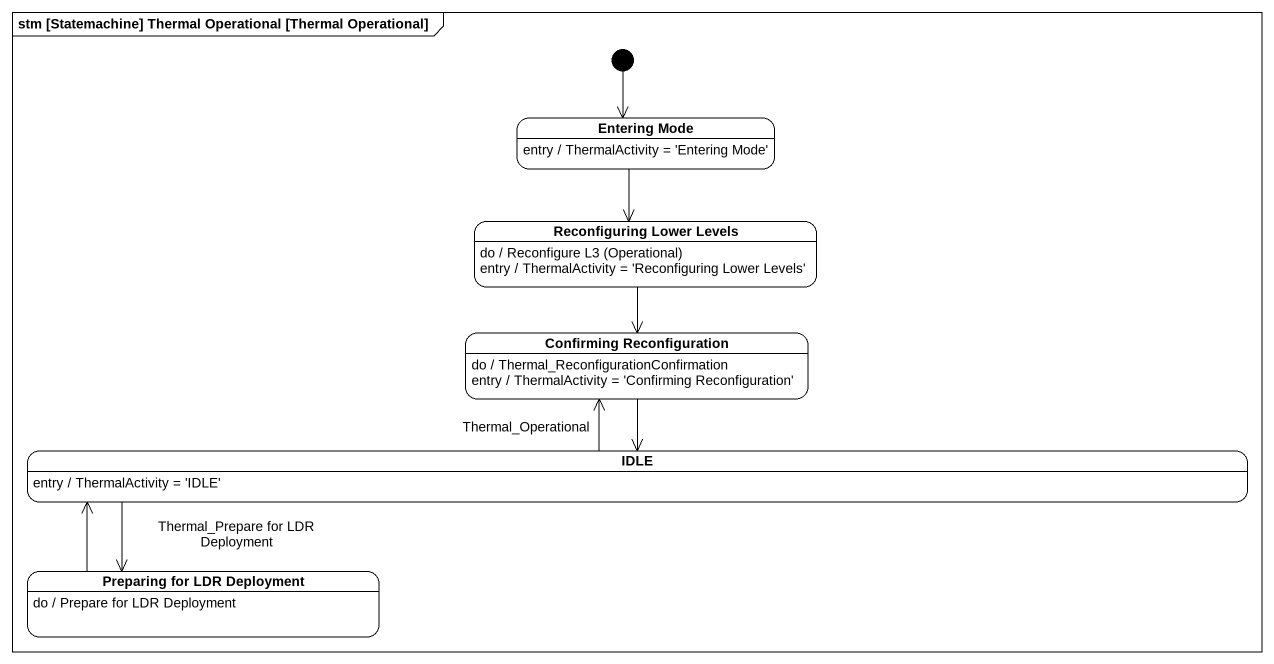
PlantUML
@startuml
mainframe stm [Statemachine] Thermal Operational [Thermal Operational]
hide empty description
state "Entering Mode" as Entering_Mode
Entering_Mode : entry / ThermalActivity = 'Entering Mode'
state "Reconfiguring Lower Levels" as Reconfiguring_Lower_Levels
Reconfiguring_Lower_Levels : do / Reconfigure L3 (Operational)
Reconfiguring_Lower_Levels : entry / ThermalActivity = 'Reconfiguring Lower Levels'
state "Confirming Reconfiguration" as Confirming_Reconfiguration
Confirming_Reconfiguration : do / Thermal_ReconfigurationConfirmation
Confirming_Reconfiguration : entry / ThermalActivity = 'Confirming Reconfiguration'
state IDLE
IDLE : entry / ThermalActivity = 'IDLE'
state "Preparing for LDR Deployment" as Preparing_for_LDR_Deployment
Preparing_for_LDR_Deployment : do / Prepare for LDR Deployment
[*] --> Entering_Mode
Entering_Mode --> Reconfiguring_Lower_Levels
Reconfiguring_Lower_Levels --> Confirming_Reconfiguration
Confirming_Reconfiguration --> IDLE
IDLE -up-> Confirming_Reconfiguration : Thermal_Operational
IDLE -left-> Preparing_for_LDR_Deployment : Thermal_Prepare for LDR Deployment
Preparing_for_LDR_Deployment -right-> IDLE
@enduml
